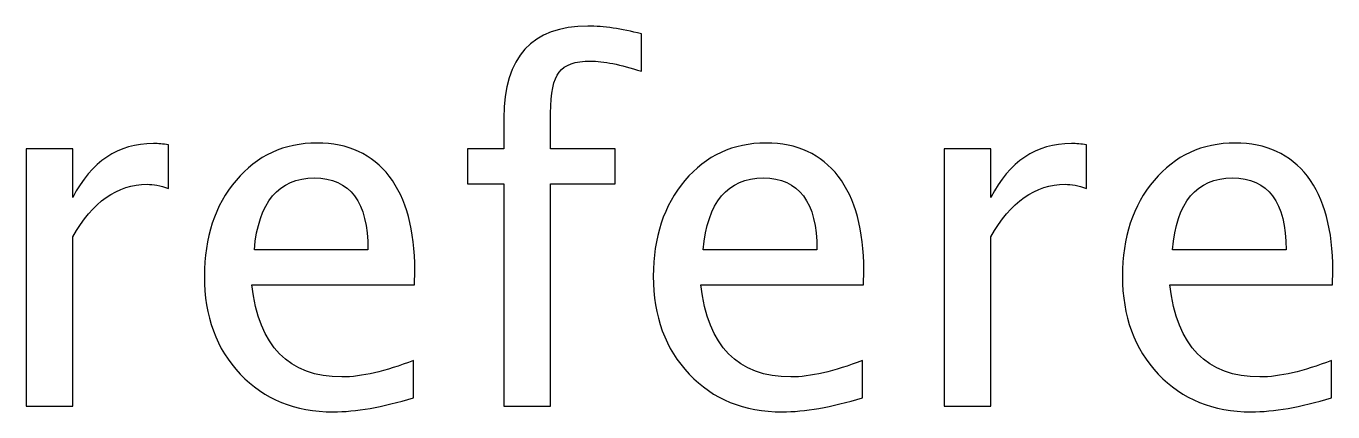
# Model space of a CAD drawing. Header units: centimetres. Extents: x -28.3 to 24.4, y -22.4 to 29.
# Drawn here: x -23.782 to -20.364, y 20.655 to 21.665 of the extents above; entities that cross this region are included whole.
import ezdxf

# ---------------------------------------------------------------- set-up
doc = ezdxf.new("R2010")
doc.units = ezdxf.units.CM
doc.header["$MEASUREMENT"] = 0
doc.layers.add('Layer 1', color=7, linetype='Continuous')

msp = doc.modelspace()

# ---------------------------------------------------------------- linework, layer by layer
at = {"layer": 'Layer 1'}
for points, knots in [([(-22.53236, 20.67044), (-22.53236, 20.67044), (-22.53236, 21.2521), (-22.53236, 21.2521), (-22.53236, 21.2521), (-22.53236, 21.2521), (-22.62782, 21.2521), (-22.62782, 21.2521), (-22.62782, 21.2521), (-22.62782, 21.2521), (-22.62782, 21.34354), (-22.62782, 21.34354), (-22.62782, 21.34354), (-22.62782, 21.34354), (-22.53236, 21.34354), (-22.53236, 21.34354), (-22.53236, 21.34354), (-22.53236, 21.34354), (-22.53236, 21.42419), (-22.53236, 21.42419), (-22.53236, 21.42419), (-22.53236, 21.58463), (-22.45912, 21.66485), (-22.31265, 21.66485), (-22.31265, 21.66485), (-22.27159, 21.66485), (-22.22502, 21.65808), (-22.17295, 21.64453), (-22.17295, 21.64453), (-22.17295, 21.64453), (-22.17295, 21.54674), (-22.17295, 21.54674), (-22.17295, 21.54674), (-22.22819, 21.56452), (-22.27243, 21.57341), (-22.30566, 21.57341), (-22.30566, 21.57341), (-22.34609, 21.57341), (-22.37361, 21.56389), (-22.38821, 21.54462), (-22.38821, 21.54462), (-22.40303, 21.52536), (-22.41044, 21.48959), (-22.41044, 21.43731), (-22.41044, 21.43731), (-22.41044, 21.43731), (-22.41044, 21.34354), (-22.41044, 21.34354), (-22.41044, 21.34354), (-22.41044, 21.34354), (-22.24132, 21.34354), (-22.24132, 21.34354), (-22.24132, 21.34354), (-22.24132, 21.34354), (-22.24132, 21.2521), (-22.24132, 21.2521), (-22.24132, 21.2521), (-22.24132, 21.2521), (-22.41044, 21.2521), (-22.41044, 21.2521), (-22.41044, 21.2521), (-22.41044, 21.2521), (-22.41044, 20.67044), (-22.41044, 20.67044), (-22.41044, 20.67044), (-22.41044, 20.67044), (-22.53236, 20.67044), (-22.53236, 20.67044)], [0, 0, 0, 0, 0.0555556, 0.0555556, 0.0555556, 0.0555556, 0.1111111, 0.1111111, 0.1111111, 0.1111111, 0.1666667, 0.1666667, 0.1666667, 0.1666667, 0.2222222, 0.2222222, 0.2222222, 0.2222222, 0.2777778, 0.2777778, 0.2777778, 0.2777778, 0.3333333, 0.3333333, 0.3333333, 0.3333333, 0.3888889, 0.3888889, 0.3888889, 0.3888889, 0.4444444, 0.4444444, 0.4444444, 0.4444444, 0.5, 0.5, 0.5, 0.5, 0.5555556, 0.5555556, 0.5555556, 0.5555556, 0.6111111, 0.6111111, 0.6111111, 0.6111111, 0.6666667, 0.6666667, 0.6666667, 0.6666667, 0.7222222, 0.7222222, 0.7222222, 0.7222222, 0.7777778, 0.7777778, 0.7777778, 0.7777778, 0.8333333, 0.8333333, 0.8333333, 0.8333333, 0.8888889, 0.8888889, 0.8888889, 0.8888889, 1, 1, 1, 1]), ([(-23.78246, 20.67044), (-23.78246, 20.67044), (-23.78246, 21.34354), (-23.78246, 21.34354), (-23.78246, 21.34354), (-23.78246, 21.34354), (-23.66054, 21.34354), (-23.66054, 21.34354), (-23.66054, 21.34354), (-23.66054, 21.34354), (-23.66054, 21.21633), (-23.66054, 21.21633), (-23.66054, 21.21633), (-23.61207, 21.31052), (-23.54179, 21.35751), (-23.44951, 21.35751), (-23.44951, 21.35751), (-23.43702, 21.35751), (-23.4239, 21.35645), (-23.41035, 21.35434), (-23.41035, 21.35434), (-23.41035, 21.35434), (-23.41035, 21.24025), (-23.41035, 21.24025), (-23.41035, 21.24025), (-23.43152, 21.24723), (-23.45014, 21.25083), (-23.46623, 21.25083), (-23.46623, 21.25083), (-23.5437, 21.25083), (-23.60847, 21.20511), (-23.66054, 21.11346), (-23.66054, 21.11346), (-23.66054, 21.11346), (-23.66054, 20.67044), (-23.66054, 20.67044), (-23.66054, 20.67044), (-23.66054, 20.67044), (-23.78246, 20.67044), (-23.78246, 20.67044)], [0, 0, 0, 0, 0.0909091, 0.0909091, 0.0909091, 0.0909091, 0.1818182, 0.1818182, 0.1818182, 0.1818182, 0.2727273, 0.2727273, 0.2727273, 0.2727273, 0.3636364, 0.3636364, 0.3636364, 0.3636364, 0.4545455, 0.4545455, 0.4545455, 0.4545455, 0.5454545, 0.5454545, 0.5454545, 0.5454545, 0.6363636, 0.6363636, 0.6363636, 0.6363636, 0.7272727, 0.7272727, 0.7272727, 0.7272727, 0.8181818, 0.8181818, 0.8181818, 0.8181818, 1, 1, 1, 1]), ([(-22.76879, 20.69203), (-22.8507, 20.66748), (-22.92077, 20.6552), (-22.97919, 20.6552), (-22.97919, 20.6552), (-23.07888, 20.6552), (-23.15995, 20.68822), (-23.22239, 20.75405), (-23.22239, 20.75405), (-23.28483, 20.81988), (-23.31616, 20.90518), (-23.31616, 21.01017), (-23.31616, 21.01017), (-23.31616, 21.11198), (-23.28864, 21.19559), (-23.2334, 21.26099), (-23.2334, 21.26099), (-23.17815, 21.32618), (-23.10746, 21.35878), (-23.02131, 21.35878), (-23.02131, 21.35878), (-22.93982, 21.35878), (-22.87674, 21.32978), (-22.83229, 21.27179), (-22.83229, 21.27179), (-22.78784, 21.21379), (-22.76561, 21.13166), (-22.76561, 21.02519), (-22.76561, 21.02519), (-22.76561, 21.02519), (-22.76625, 20.98794), (-22.76625, 20.98794), (-22.76625, 20.98794), (-22.76625, 20.98794), (-23.1917, 20.98794), (-23.1917, 20.98794), (-23.1917, 20.98794), (-23.17392, 20.82707), (-23.09539, 20.74664), (-22.95633, 20.74664), (-22.95633, 20.74664), (-22.90531, 20.74664), (-22.84287, 20.76103), (-22.76879, 20.78982), (-22.76879, 20.78982), (-22.76879, 20.78982), (-22.76879, 20.69203), (-22.76879, 20.69203)], [0, 0, 0, 0, 0.0769231, 0.0769231, 0.0769231, 0.0769231, 0.1538462, 0.1538462, 0.1538462, 0.1538462, 0.2307692, 0.2307692, 0.2307692, 0.2307692, 0.3076923, 0.3076923, 0.3076923, 0.3076923, 0.3846154, 0.3846154, 0.3846154, 0.3846154, 0.4615385, 0.4615385, 0.4615385, 0.4615385, 0.5384615, 0.5384615, 0.5384615, 0.5384615, 0.6153846, 0.6153846, 0.6153846, 0.6153846, 0.6923077, 0.6923077, 0.6923077, 0.6923077, 0.7692308, 0.7692308, 0.7692308, 0.7692308, 0.8461538, 0.8461538, 0.8461538, 0.8461538, 1, 1, 1, 1]), ([(-21.59425, 20.69203), (-21.67616, 20.66748), (-21.74623, 20.6552), (-21.80465, 20.6552), (-21.80465, 20.6552), (-21.90434, 20.6552), (-21.98541, 20.68822), (-22.04785, 20.75405), (-22.04785, 20.75405), (-22.11029, 20.81988), (-22.14162, 20.90518), (-22.14162, 21.01017), (-22.14162, 21.01017), (-22.14162, 21.11198), (-22.1141, 21.19559), (-22.05886, 21.26099), (-22.05886, 21.26099), (-22.00361, 21.32618), (-21.93292, 21.35878), (-21.84677, 21.35878), (-21.84677, 21.35878), (-21.76528, 21.35878), (-21.7022, 21.32978), (-21.65775, 21.27179), (-21.65775, 21.27179), (-21.6133, 21.21379), (-21.59107, 21.13166), (-21.59107, 21.02519), (-21.59107, 21.02519), (-21.59107, 21.02519), (-21.59171, 20.98794), (-21.59171, 20.98794), (-21.59171, 20.98794), (-21.59171, 20.98794), (-22.01716, 20.98794), (-22.01716, 20.98794), (-22.01716, 20.98794), (-21.99938, 20.82707), (-21.92085, 20.74664), (-21.78179, 20.74664), (-21.78179, 20.74664), (-21.73077, 20.74664), (-21.66833, 20.76103), (-21.59425, 20.78982), (-21.59425, 20.78982), (-21.59425, 20.78982), (-21.59425, 20.69203), (-21.59425, 20.69203)], [0, 0, 0, 0, 0.0769231, 0.0769231, 0.0769231, 0.0769231, 0.1538462, 0.1538462, 0.1538462, 0.1538462, 0.2307692, 0.2307692, 0.2307692, 0.2307692, 0.3076923, 0.3076923, 0.3076923, 0.3076923, 0.3846154, 0.3846154, 0.3846154, 0.3846154, 0.4615385, 0.4615385, 0.4615385, 0.4615385, 0.5384615, 0.5384615, 0.5384615, 0.5384615, 0.6153846, 0.6153846, 0.6153846, 0.6153846, 0.6923077, 0.6923077, 0.6923077, 0.6923077, 0.7692308, 0.7692308, 0.7692308, 0.7692308, 0.8461538, 0.8461538, 0.8461538, 0.8461538, 1, 1, 1, 1]), ([(-21.38068, 20.67044), (-21.38068, 20.67044), (-21.38068, 21.34354), (-21.38068, 21.34354), (-21.38068, 21.34354), (-21.38068, 21.34354), (-21.25876, 21.34354), (-21.25876, 21.34354), (-21.25876, 21.34354), (-21.25876, 21.34354), (-21.25876, 21.21633), (-21.25876, 21.21633), (-21.25876, 21.21633), (-21.21029, 21.31052), (-21.14001, 21.35751), (-21.04773, 21.35751), (-21.04773, 21.35751), (-21.03524, 21.35751), (-21.02212, 21.35645), (-21.00857, 21.35434), (-21.00857, 21.35434), (-21.00857, 21.35434), (-21.00857, 21.24025), (-21.00857, 21.24025), (-21.00857, 21.24025), (-21.02974, 21.24723), (-21.04836, 21.25083), (-21.06445, 21.25083), (-21.06445, 21.25083), (-21.14192, 21.25083), (-21.20669, 21.20511), (-21.25876, 21.11346), (-21.25876, 21.11346), (-21.25876, 21.11346), (-21.25876, 20.67044), (-21.25876, 20.67044), (-21.25876, 20.67044), (-21.25876, 20.67044), (-21.38068, 20.67044), (-21.38068, 20.67044)], [0, 0, 0, 0, 0.0909091, 0.0909091, 0.0909091, 0.0909091, 0.1818182, 0.1818182, 0.1818182, 0.1818182, 0.2727273, 0.2727273, 0.2727273, 0.2727273, 0.3636364, 0.3636364, 0.3636364, 0.3636364, 0.4545455, 0.4545455, 0.4545455, 0.4545455, 0.5454545, 0.5454545, 0.5454545, 0.5454545, 0.6363636, 0.6363636, 0.6363636, 0.6363636, 0.7272727, 0.7272727, 0.7272727, 0.7272727, 0.8181818, 0.8181818, 0.8181818, 0.8181818, 1, 1, 1, 1]), ([(-20.36701, 20.69203), (-20.44892, 20.66748), (-20.51899, 20.6552), (-20.57741, 20.6552), (-20.57741, 20.6552), (-20.6771, 20.6552), (-20.75817, 20.68822), (-20.82061, 20.75405), (-20.82061, 20.75405), (-20.88305, 20.81988), (-20.91438, 20.90518), (-20.91438, 21.01017), (-20.91438, 21.01017), (-20.91438, 21.11198), (-20.88686, 21.19559), (-20.83162, 21.26099), (-20.83162, 21.26099), (-20.77637, 21.32618), (-20.70568, 21.35878), (-20.61953, 21.35878), (-20.61953, 21.35878), (-20.53804, 21.35878), (-20.47496, 21.32978), (-20.43051, 21.27179), (-20.43051, 21.27179), (-20.38606, 21.21379), (-20.36383, 21.13166), (-20.36383, 21.02519), (-20.36383, 21.02519), (-20.36383, 21.02519), (-20.36447, 20.98794), (-20.36447, 20.98794), (-20.36447, 20.98794), (-20.36447, 20.98794), (-20.78992, 20.98794), (-20.78992, 20.98794), (-20.78992, 20.98794), (-20.77214, 20.82707), (-20.69361, 20.74664), (-20.55455, 20.74664), (-20.55455, 20.74664), (-20.50353, 20.74664), (-20.44109, 20.76103), (-20.36701, 20.78982), (-20.36701, 20.78982), (-20.36701, 20.78982), (-20.36701, 20.69203), (-20.36701, 20.69203)], [0, 0, 0, 0, 0.0769231, 0.0769231, 0.0769231, 0.0769231, 0.1538462, 0.1538462, 0.1538462, 0.1538462, 0.2307692, 0.2307692, 0.2307692, 0.2307692, 0.3076923, 0.3076923, 0.3076923, 0.3076923, 0.3846154, 0.3846154, 0.3846154, 0.3846154, 0.4615385, 0.4615385, 0.4615385, 0.4615385, 0.5384615, 0.5384615, 0.5384615, 0.5384615, 0.6153846, 0.6153846, 0.6153846, 0.6153846, 0.6923077, 0.6923077, 0.6923077, 0.6923077, 0.7692308, 0.7692308, 0.7692308, 0.7692308, 0.8461538, 0.8461538, 0.8461538, 0.8461538, 1, 1, 1, 1]), ([(-23.18535, 21.07938), (-23.18535, 21.07938), (-22.88817, 21.07938), (-22.88817, 21.07938), (-22.88817, 21.07938), (-22.88817, 21.20469), (-22.93495, 21.26734), (-23.02829, 21.26734), (-23.02829, 21.26734), (-23.12227, 21.26734), (-23.17455, 21.20469), (-23.18535, 21.07938)], [0, 0, 0, 0, 0.25, 0.25, 0.25, 0.25, 0.5, 0.5, 0.5, 0.5, 1, 1, 1, 1]), ([(-22.01081, 21.07938), (-22.01081, 21.07938), (-21.71363, 21.07938), (-21.71363, 21.07938), (-21.71363, 21.07938), (-21.71363, 21.20469), (-21.76041, 21.26734), (-21.85375, 21.26734), (-21.85375, 21.26734), (-21.94773, 21.26734), (-22.00001, 21.20469), (-22.01081, 21.07938)], [0, 0, 0, 0, 0.25, 0.25, 0.25, 0.25, 0.5, 0.5, 0.5, 0.5, 1, 1, 1, 1]), ([(-20.78357, 21.07938), (-20.78357, 21.07938), (-20.48639, 21.07938), (-20.48639, 21.07938), (-20.48639, 21.07938), (-20.48639, 21.20469), (-20.53317, 21.26734), (-20.62651, 21.26734), (-20.62651, 21.26734), (-20.72049, 21.26734), (-20.77277, 21.20469), (-20.78357, 21.07938)], [0, 0, 0, 0, 0.25, 0.25, 0.25, 0.25, 0.5, 0.5, 0.5, 0.5, 1, 1, 1, 1])]:
    msp.add_open_spline(points, degree=3, knots=knots, dxfattribs=at)

doc.saveas('drawing.dxf')
